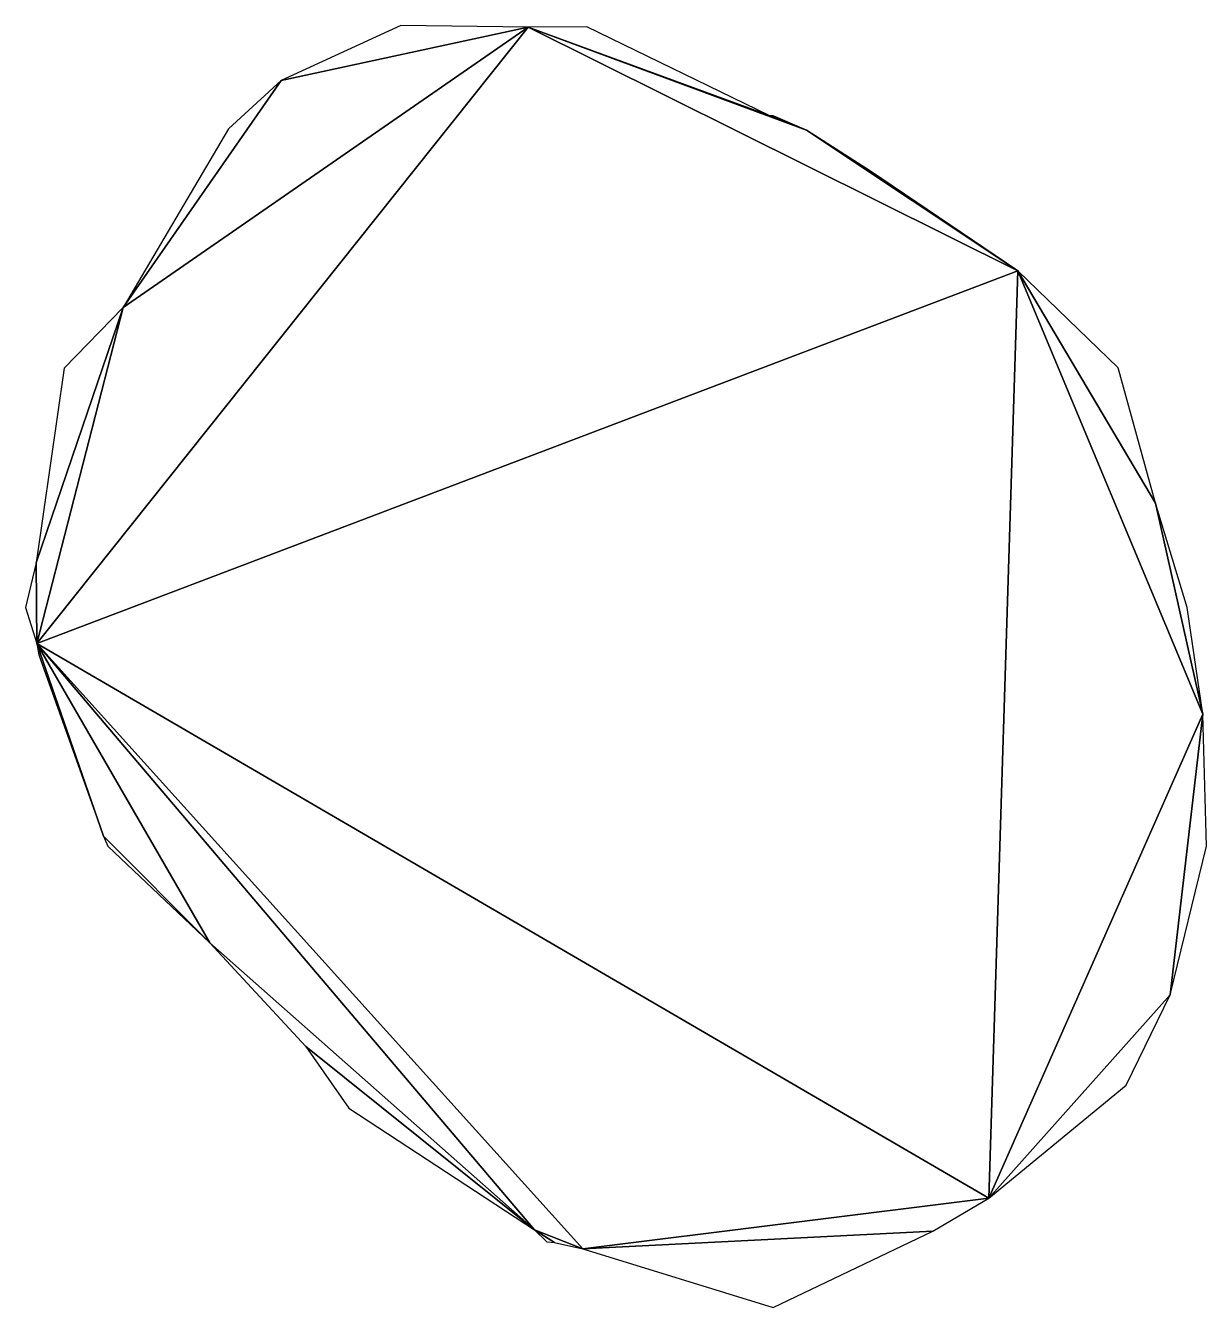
# Model space of a CAD drawing. Extents: x -38 to 55.8, y -11.9 to 37.5.
# Drawn here: x 52.014 to 55.818, y -11.921 to -7.791 of the extents above.
import ezdxf

# ---------------------------------------------------------------- set-up
doc = ezdxf.new("R2010")
doc.units = 0

msp = doc.modelspace()

# ---------------------------------------------------------------- linework, layer by layer
for points in [[(53.6335, -7.7963, 164), (52.3285, -8.6996, 164), (52.0499, -9.7823, 164)], [(55.2107, -8.5815, 164), (53.6335, -7.7963, 164), (52.0499, -9.7823, 164)], [(53.6335, -7.7963, 164), (52.8372, -7.9682, 164), (52.3285, -8.6996, 164)], [(53.6335, -7.7963, 164), (53.2225, -7.7909, 164), (52.8372, -7.9682, 164)], [(54.4099, -8.0805, 164), (53.822, -7.7953, 164), (53.6335, -7.7963, 164)], [(54.53, -8.1275, 164), (54.4099, -8.0805, 164), (53.6335, -7.7963, 164)], [(55.2107, -8.5815, 164), (54.53, -8.1275, 164), (53.6335, -7.7963, 164)], [(52.8372, -7.9682, 164), (52.668, -8.1237, 164), (52.3285, -8.6996, 164)], [(54.53, -8.1275, 164), (54.4221, -8.0815, 164), (54.4099, -8.0805, 164)], [(55.2107, -8.5815, 164), (54.7359, -8.2597, 164), (54.53, -8.1275, 164)], [(52.0499, -9.7823, 164), (55.117, -11.5693, 164), (55.2107, -8.5815, 164)], [(55.117, -11.5693, 164), (55.8069, -10.009, 164), (55.2107, -8.5815, 164)], [(55.6545, -9.3297, 164), (55.5341, -8.8936, 164), (55.2107, -8.5815, 164)], [(55.8069, -10.009, 164), (55.6545, -9.3297, 164), (55.2107, -8.5815, 164)], [(52.3285, -8.6996, 164), (52.1381, -8.8942, 164), (52.0484, -9.5217, 164)], [(52.3285, -8.6996, 164), (52.0484, -9.5217, 164), (52.0499, -9.7823, 164)], [(55.8069, -10.009, 164), (55.7562, -9.666, 164), (55.6545, -9.3297, 164)], [(52.0484, -9.5217, 164), (52.0143, -9.666, 164), (52.0499, -9.7823, 164)], [(52.0499, -9.7823, 164), (52.0563, -9.8179, 164), (52.2647, -10.4023, 164)], [(52.0499, -9.7823, 164), (52.2647, -10.4023, 164), (52.6081, -10.7461, 164)], [(52.0499, -9.7823, 164), (52.6081, -10.7461, 164), (53.6533, -11.6712, 164)], [(52.0499, -9.7823, 164), (53.6533, -11.6712, 164), (53.8097, -11.7324, 164)], [(52.0499, -9.7823, 164), (53.8097, -11.7324, 164), (55.117, -11.5693, 164)], [(55.117, -11.5693, 164), (55.7014, -10.9139, 164), (55.8069, -10.009, 164)], [(55.7014, -10.9139, 164), (55.818, -10.4352, 164), (55.8069, -10.009, 164)], [(52.2647, -10.4023, 164), (52.2786, -10.4352, 164), (52.6081, -10.7461, 164)], [(52.6081, -10.7461, 164), (52.9164, -11.0804, 164), (53.6533, -11.6712, 164)], [(55.117, -11.5693, 164), (55.5599, -11.2044, 164), (55.7014, -10.9139, 164)], [(52.9164, -11.0804, 164), (53.0552, -11.2795, 164), (53.6533, -11.6712, 164)], [(53.8097, -11.7324, 164), (54.9369, -11.6753, 164), (55.117, -11.5693, 164)], [(53.6533, -11.6712, 164), (53.6936, -11.7092, 164), (53.7182, -11.712, 164)], [(53.6533, -11.6712, 164), (53.7182, -11.712, 164), (53.8097, -11.7324, 164)], [(53.8097, -11.7324, 164), (54.4221, -11.9208, 164), (54.9369, -11.6753, 164)]]:
    msp.add_3dface(points)

doc.saveas('drawing.dxf')
